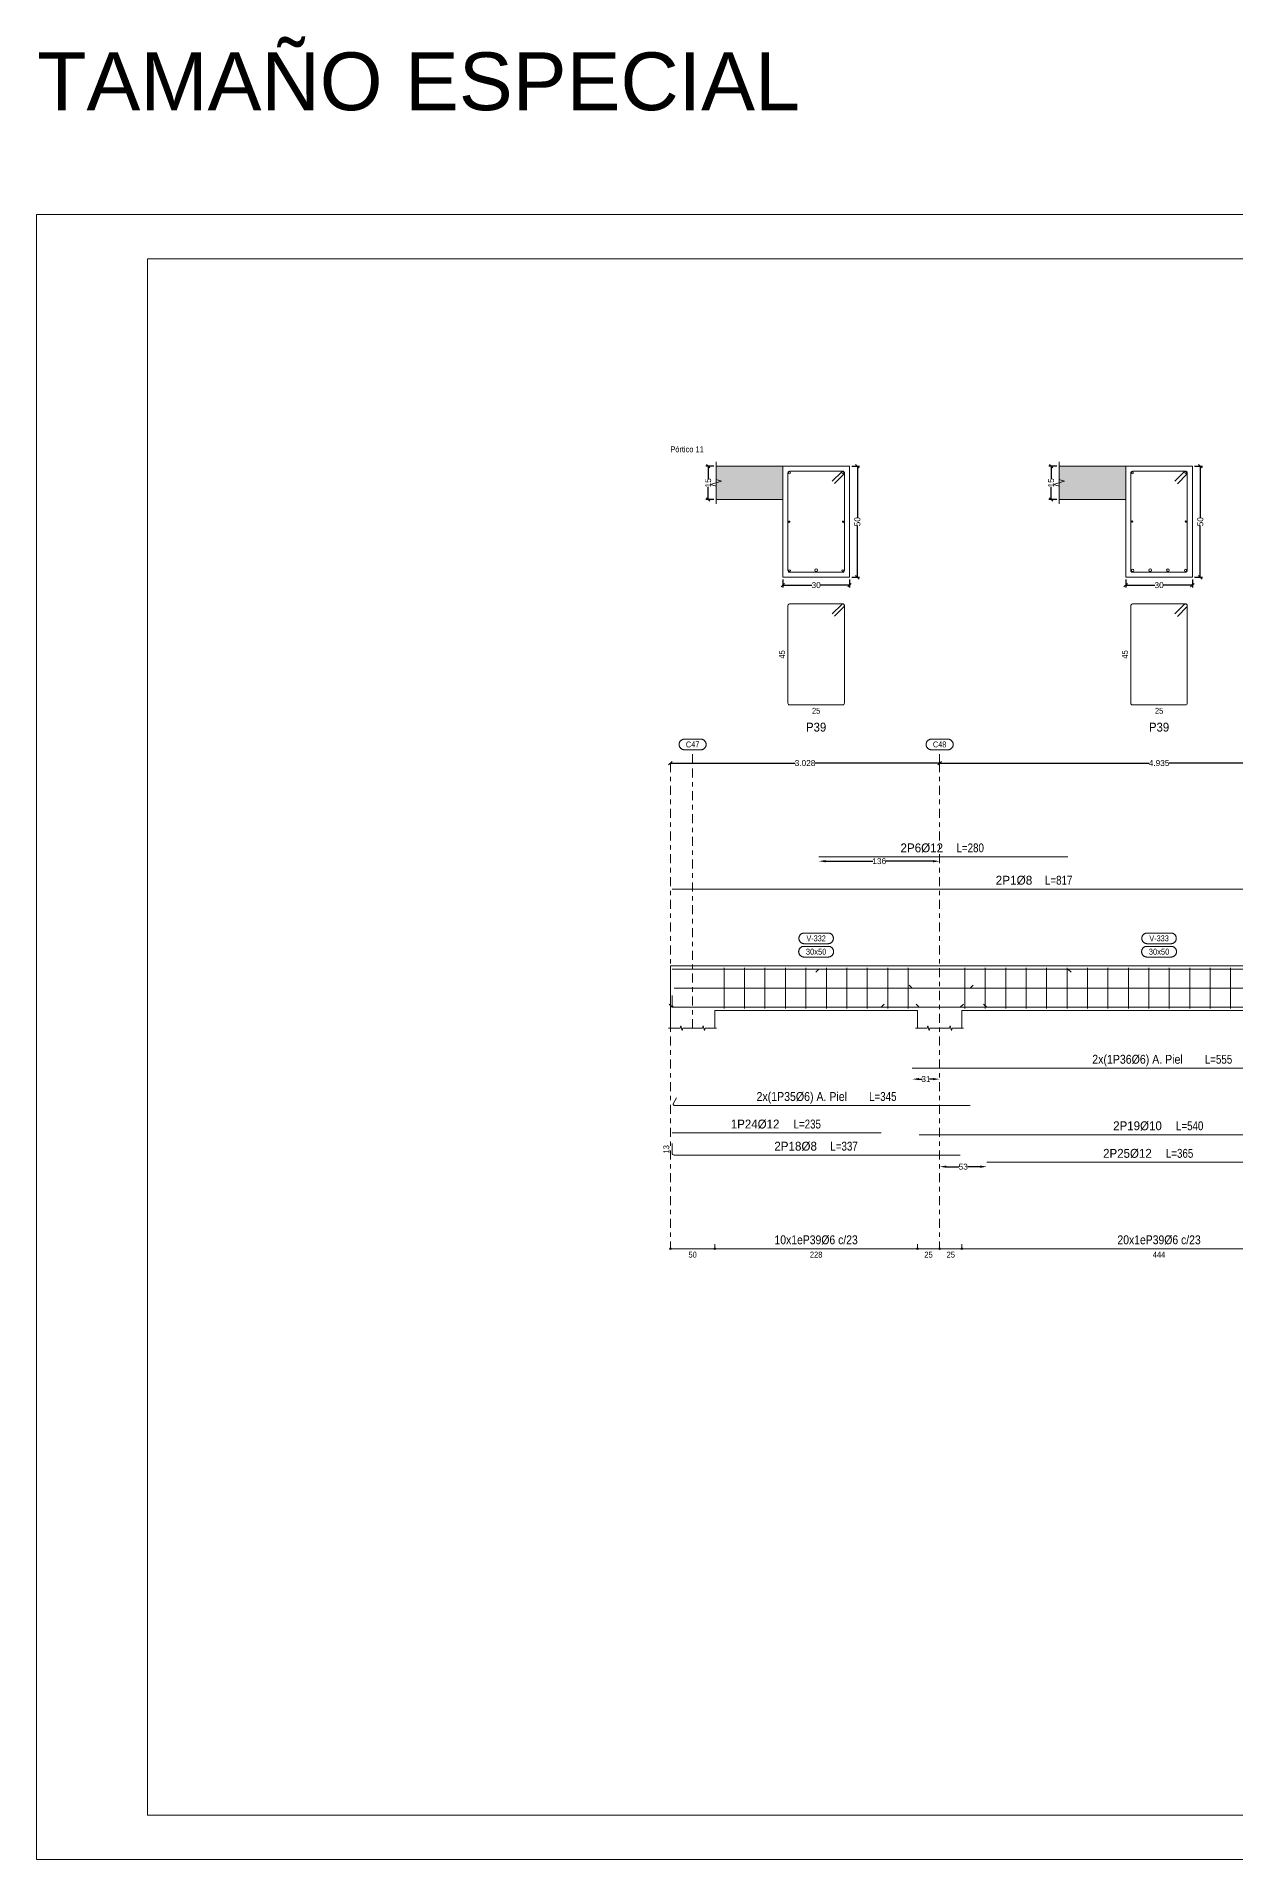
# Model space of a CAD drawing. Header units: millimetres. Extents: x 3 to 479, y -191 to 120.
# Drawn here: x 329.46 to 356.43, y 21.26 to 62.26 of the extents above; entities that cross this region are included whole.
import ezdxf
from ezdxf.enums import TextEntityAlignment as Align

# ---------------------------------------------------------------- set-up
doc = ezdxf.new("R2010")
doc.units = ezdxf.units.MM
doc.linetypes.add('CYPE_RAYAPUNTO', pattern=[0.4125, 0.2025, -0.105, 0, -0.105])
for name, color, linetype, lineweight in [('ALZ_ARM_LONG_ARM_TEXTOS', 3, 'Continuous', 9), ('ALZ_ARM_LONG_TXT_LONG', 3, 'Continuous', 9), ('ALZ_ARM_TRANS_TXT_EST', 3, 'Continuous', 9), ('ALZ_CONT_NUDOS', 122, 'Continuous', 9), ('ALZ_CONT_VIG_HORMIGON', 2, 'Continuous', 9), ('ALZ_COT_COT_ANCLAJES', 3, 'Continuous', 0), ('ALZ_COT_COT_ARM', 3, 'Continuous', 0), ('ALZ_COT_COT_EST', 3, 'Continuous', 0), ('ALZ_COT_COT_LIN_APOYOS', 2, 'CYPE_RAYAPUNTO', 0), ('ALZ_COT_LONGITUD_PROYECTADA', 122, 'Continuous', 0), ('ALZ_COT_TEXTOS_ESTRIBOS', 122, 'Continuous', 0), ('ALZ_REF_COT_LIN_AUX_COTA', 2, 'CYPE_RAYAPUNTO', 9), ('ALZ_REF_REF_NOMBRE', 3, 'Continuous', 9), ('ALZ_REF_REF_REFERENCIA', 3, 'Continuous', 9), ('ALZ_REF_REFERENCIA_PORTICO', 3, 'Continuous', 9), ('ALZ_REF_TEXTO_REF_NOMBRE', 3, 'Continuous', 9), ('ALZ_REF_TEXTO_REF_REFERENCIA', 3, 'Continuous', 9), ('ARM_LONGITUDINAL_Ø10', 103, 'Continuous', 9), ('ARM_LONGITUDINAL_Ø12', 171, 'Continuous', 9), ('ARM_LONGITUDINAL_Ø6', 151, 'Continuous', 9), ('ARM_LONGITUDINAL_Ø8', 32, 'Continuous', 9), ('ARM_TRANSVERSAL_Ø6', 151, 'Continuous', 9), ('CIM_REFEREN', 2, 'Continuous', 0), ('RECUAD_LIMITES', 2, 'Continuous', 0), ('RECUAD_MARCO', 1, 'Continuous', 20), ('SEC_CONT_FORJADOS_SECCION', 8, 'Continuous', 9), ('SEC_CONT_VIG_HORMIGON_SECCION', 2, 'Continuous', 9), ('SEC_COTAS_SEC_DIM_VIGA', 122, 'Continuous', 0), ('SEC_COTAS_TEXTOS_DESPIECE_ESTRIBADO', 122, 'Continuous', 0), ('SEC_REF_TXT_POSICIONES_ARM_ESTRIBOS', 1, 'Continuous', 9)]:
    doc.layers.add(name, color=color, linetype=linetype, lineweight=lineweight)
doc.styles.add('CYPETXT_0.2_romans', font='arial.ttf', dxfattribs={"height": 0.133333})
doc.styles.add('CYPETXT_romans', font='arial.ttf', dxfattribs={"height": 0.2})
doc.dimstyles.new('cype_arrow', dxfattribs={"dimtxt": 0.18, "dimasz": 0.15, "dimexe": 0.05, "dimexo": 0.05, "dimgap": 0, "dimtad": 0, "dimdec": 4, "dimzin": 0, "dimdsep": 46, "dimtxsty": 'CYPETXT_0.2_romans', "dimcen": 0.09, "dimadec": 0, "dimazin": 0, "dimtfac": 1, "dimtdec": 4, "dimtofl": 0, "dimtmove": 2, "dimatfit": 3, "dimfxl": 1, "dimtolj": 1, "dimtzin": 0, "dimarcsym": 0})
doc.dimstyles.new('cype_oblique', dxfattribs={"dimtxt": 0.18, "dimasz": 0.18, "dimexe": 0.05, "dimexo": 0.05, "dimgap": 0, "dimtad": 0, "dimdec": 4, "dimzin": 0, "dimdsep": 46, "dimtxsty": 'CYPETXT_0.2_romans', "dimblk": 'OBLIQUE', "dimtsz": 0.04, "dimcen": 0.09, "dimadec": 0, "dimazin": 0, "dimtfac": 1, "dimtdec": 4, "dimtofl": 0, "dimtmove": 2, "dimatfit": 3, "dimfxl": 1, "dimtolj": 1, "dimtzin": 0, "dimarcsym": 0})

# ---------------------------------------------------------------- blocks, each defined once
blk = doc.blocks.new('*D837')
at = {"layer": 'Defpoints', "color": 0, "transparency": 16777216}
for p in [(346.246, 50.096), (347.746, 50.096), (347.746, 49.919)]:
    blk.add_point(p, dxfattribs=at)
at = {"layer": 'SEC_COTAS_SEC_DIM_VIGA', "color": 0, "lineweight": -2, "transparency": 16777216}
for p, q in [((346.246, 50.046), (346.246, 49.869)), ((347.746, 50.046), (347.746, 49.869)), ((346.206, 49.879), (346.286, 49.959)), ((346.246, 49.919), (346.901, 49.919)), ((347.746, 49.919), (347.091, 49.919)), ((347.706, 49.879), (347.786, 49.959))]:
    blk.add_line(p, q, dxfattribs=at)
at = {"layer": 'SEC_COTAS_SEC_DIM_VIGA', "color": 0, "transparency": 16777216, "insert": (346.996, 49.919), "char_height": 0.1333, "attachment_point": 5, "style": 'CYPETXT_0.2_romans'}
blk.add_mtext('\\A1;30', dxfattribs=at)
blk = doc.blocks.new('_OBLIQUE')
at = {"color": 0, "linetype": 'ByBlock', "lineweight": -2}
blk.add_line((-0.5, -0.5), (0.5, 0.5), dxfattribs=at)
blk = doc.blocks.new('*D838')
at = {"layer": 'Defpoints', "color": 0, "transparency": 16777216}
for p in [(344.568, 52.596), (344.746, 52.596), (344.746, 51.846)]:
    blk.add_point(p, dxfattribs=at)
at = {"layer": 'SEC_COTAS_SEC_DIM_VIGA', "color": 0, "lineweight": -2, "transparency": 16777216}
for p, q in [((344.696, 52.596), (344.518, 52.596)), ((344.608, 52.556), (344.528, 52.636)), ((344.568, 52.596), (344.568, 52.311)), ((344.568, 51.846), (344.568, 52.131)), ((344.696, 51.846), (344.518, 51.846)), ((344.608, 51.806), (344.528, 51.886))]:
    blk.add_line(p, q, dxfattribs=at)
at = {"layer": 'SEC_COTAS_SEC_DIM_VIGA', "color": 0, "transparency": 16777216, "insert": (344.568, 52.221), "char_height": 0.1333, "attachment_point": 5, "rotation": 90, "style": 'CYPETXT_0.2_romans'}
blk.add_mtext('\\A1;15', dxfattribs=at)
blk = doc.blocks.new('*D839')
at = {"layer": 'Defpoints', "color": 0, "transparency": 16777216}
for p in [(347.746, 52.596), (347.923, 52.596), (347.746, 50.096)]:
    blk.add_point(p, dxfattribs=at)
at = {"layer": 'SEC_COTAS_SEC_DIM_VIGA', "color": 0, "lineweight": -2, "transparency": 16777216}
for p, q in [((347.796, 52.596), (347.973, 52.596)), ((347.963, 52.556), (347.883, 52.636)), ((347.923, 52.596), (347.923, 51.441)), ((347.923, 50.096), (347.923, 51.251)), ((347.796, 50.096), (347.973, 50.096)), ((347.963, 50.056), (347.883, 50.136))]:
    blk.add_line(p, q, dxfattribs=at)
at = {"layer": 'SEC_COTAS_SEC_DIM_VIGA', "color": 0, "transparency": 16777216, "insert": (347.923, 51.346), "char_height": 0.1333, "attachment_point": 5, "rotation": 90, "style": 'CYPETXT_0.2_romans'}
blk.add_mtext('\\A1;50', dxfattribs=at)
blk = doc.blocks.new('*D840')
at = {"layer": 'Defpoints', "color": 0, "transparency": 16777216}
for p in [(353.959, 50.096), (355.459, 50.096), (355.459, 49.919)]:
    blk.add_point(p, dxfattribs=at)
at = {"layer": 'SEC_COTAS_SEC_DIM_VIGA', "color": 0, "lineweight": -2, "transparency": 16777216}
for p, q in [((353.959, 50.046), (353.959, 49.869)), ((355.459, 50.046), (355.459, 49.869)), ((353.919, 49.879), (353.999, 49.959)), ((353.959, 49.919), (354.613, 49.919)), ((355.459, 49.919), (354.804, 49.919)), ((355.419, 49.879), (355.499, 49.959))]:
    blk.add_line(p, q, dxfattribs=at)
at = {"layer": 'SEC_COTAS_SEC_DIM_VIGA', "color": 0, "transparency": 16777216, "insert": (354.709, 49.919), "char_height": 0.1333, "attachment_point": 5, "style": 'CYPETXT_0.2_romans'}
blk.add_mtext('\\A1;30', dxfattribs=at)
blk = doc.blocks.new('*D841')
at = {"layer": 'Defpoints', "color": 0, "transparency": 16777216}
for p in [(352.281, 52.596), (352.459, 52.596), (352.459, 51.846)]:
    blk.add_point(p, dxfattribs=at)
at = {"layer": 'SEC_COTAS_SEC_DIM_VIGA', "color": 0, "lineweight": -2, "transparency": 16777216}
for p, q in [((352.409, 52.596), (352.231, 52.596)), ((352.321, 52.556), (352.241, 52.636)), ((352.281, 52.596), (352.281, 52.311)), ((352.281, 51.846), (352.281, 52.131)), ((352.409, 51.846), (352.231, 51.846)), ((352.321, 51.806), (352.241, 51.886))]:
    blk.add_line(p, q, dxfattribs=at)
at = {"layer": 'SEC_COTAS_SEC_DIM_VIGA', "color": 0, "transparency": 16777216, "insert": (352.281, 52.221), "char_height": 0.1333, "attachment_point": 5, "rotation": 90, "style": 'CYPETXT_0.2_romans'}
blk.add_mtext('\\A1;15', dxfattribs=at)
blk = doc.blocks.new('*D842')
at = {"layer": 'Defpoints', "color": 0, "transparency": 16777216}
for p in [(355.459, 52.596), (355.636, 52.596), (355.459, 50.096)]:
    blk.add_point(p, dxfattribs=at)
at = {"layer": 'SEC_COTAS_SEC_DIM_VIGA', "color": 0, "lineweight": -2, "transparency": 16777216}
for p, q in [((355.509, 52.596), (355.686, 52.596)), ((355.676, 52.556), (355.596, 52.636)), ((355.636, 52.596), (355.636, 51.441)), ((355.636, 50.096), (355.636, 51.251)), ((355.509, 50.096), (355.686, 50.096)), ((355.676, 50.056), (355.596, 50.136))]:
    blk.add_line(p, q, dxfattribs=at)
at = {"layer": 'SEC_COTAS_SEC_DIM_VIGA', "color": 0, "transparency": 16777216, "insert": (355.636, 51.346), "char_height": 0.1333, "attachment_point": 5, "rotation": 90, "style": 'CYPETXT_0.2_romans'}
blk.add_mtext('\\A1;50', dxfattribs=at)
blk = doc.blocks.new('*D870')
at = {"layer": 'ALZ_COT_LONGITUD_PROYECTADA', "color": 0, "lineweight": -2, "transparency": 16777216}
for p, q in [((343.678, 45.877), (343.758, 45.957)), ((349.734, 45.877), (349.814, 45.957)), ((343.718, 45.917), (346.521, 45.917)), ((349.774, 45.917), (346.971, 45.917))]:
    blk.add_line(p, q, dxfattribs=at)
at = {"layer": 'Defpoints', "color": 0, "transparency": 16777216}
for p in [(343.718, 45.917), (343.718, 45.917), (349.774, 45.917)]:
    blk.add_point(p, dxfattribs=at)
at = {"layer": 'ALZ_COT_LONGITUD_PROYECTADA', "color": 0, "transparency": 16777216, "insert": (346.746, 45.917), "char_height": 0.1333, "attachment_point": 5, "style": 'CYPETXT_0.2_romans'}
blk.add_mtext('\\A1;3.028', dxfattribs=at)
blk = doc.blocks.new('*D871')
at = {"layer": 'ALZ_COT_LONGITUD_PROYECTADA', "color": 0, "lineweight": -2, "transparency": 16777216}
for p, q in [((349.734, 45.877), (349.814, 45.957)), ((359.604, 45.877), (359.684, 45.957)), ((349.774, 45.917), (354.481, 45.917)), ((359.644, 45.917), (354.937, 45.917))]:
    blk.add_line(p, q, dxfattribs=at)
at = {"layer": 'Defpoints', "color": 0, "transparency": 16777216}
for p in [(349.774, 45.917), (349.774, 45.917), (359.644, 45.917)]:
    blk.add_point(p, dxfattribs=at)
at = {"layer": 'ALZ_COT_LONGITUD_PROYECTADA', "color": 0, "transparency": 16777216, "insert": (354.709, 45.917), "char_height": 0.1333, "attachment_point": 5, "style": 'CYPETXT_0.2_romans'}
blk.add_mtext('\\A1;4.935', dxfattribs=at)
blk = doc.blocks.new('*D881')
at = {"layer": 'ALZ_COT_COT_ARM', "color": 0, "lineweight": -2, "transparency": 16777216}
for p, q in [((349.309, 38.81), (349.384, 38.81)), ((349.624, 38.81), (349.549, 38.81))]:
    blk.add_line(p, q, dxfattribs=at)
at = {"layer": 'ALZ_COT_COT_ARM', "color": 0, "transparency": 16777216}
for points in [[(349.309, 38.835), (349.309, 38.785), (349.159, 38.81)], [(349.624, 38.835), (349.624, 38.785), (349.774, 38.81)]]:
    blk.add_solid(points, dxfattribs=at)
at = {"layer": 'Defpoints', "color": 0, "transparency": 16777216}
for p in [(349.159, 38.81), (349.774, 38.81), (349.774, 38.81)]:
    blk.add_point(p, dxfattribs=at)
at = {"layer": 'ALZ_COT_COT_ARM', "color": 0, "transparency": 16777216, "insert": (349.466, 38.81), "char_height": 0.1333, "attachment_point": 5, "style": 'CYPETXT_0.2_romans'}
blk.add_mtext('\\A1;31', dxfattribs=at)
blk = doc.blocks.new('*D890')
at = {"layer": 'ALZ_COT_COT_ARM', "color": 0, "lineweight": -2, "transparency": 16777216}
for p, q in [((347.207, 43.711), (348.274, 43.711)), ((349.624, 43.711), (348.556, 43.711))]:
    blk.add_line(p, q, dxfattribs=at)
at = {"layer": 'ALZ_COT_COT_ARM', "color": 0, "transparency": 16777216}
for points in [[(347.207, 43.736), (347.207, 43.686), (347.057, 43.711)], [(349.624, 43.736), (349.624, 43.686), (349.774, 43.711)]]:
    blk.add_solid(points, dxfattribs=at)
at = {"layer": 'Defpoints', "color": 0, "transparency": 16777216}
for p in [(347.057, 43.711), (349.774, 43.711), (349.774, 43.711)]:
    blk.add_point(p, dxfattribs=at)
at = {"layer": 'ALZ_COT_COT_ARM', "color": 0, "transparency": 16777216, "insert": (348.415, 43.711), "char_height": 0.1333, "attachment_point": 5, "style": 'CYPETXT_0.2_romans'}
blk.add_mtext('\\A1;136', dxfattribs=at)
blk = doc.blocks.new('*D906')
at = {"layer": 'ALZ_COT_COT_ARM', "color": 0, "lineweight": -2, "transparency": 16777216}
for p, q in [((349.924, 36.84), (350.207, 36.84)), ((350.682, 36.84), (350.398, 36.84))]:
    blk.add_line(p, q, dxfattribs=at)
at = {"layer": 'ALZ_COT_COT_ARM', "color": 0, "transparency": 16777216}
for points in [[(349.924, 36.865), (349.924, 36.815), (349.774, 36.84)], [(350.682, 36.865), (350.682, 36.815), (350.832, 36.84)]]:
    blk.add_solid(points, dxfattribs=at)
at = {"layer": 'Defpoints', "color": 0, "transparency": 16777216}
for p in [(349.774, 36.84), (350.832, 36.84), (350.832, 36.84)]:
    blk.add_point(p, dxfattribs=at)
at = {"layer": 'ALZ_COT_COT_ARM', "color": 0, "transparency": 16777216, "insert": (350.303, 36.84), "char_height": 0.1333, "attachment_point": 5, "style": 'CYPETXT_0.2_romans'}
blk.add_mtext('\\A1;53', dxfattribs=at)

msp = doc.modelspace()

# ---------------------------------------------------------------- hatches: boundary and pattern name
at = {"layer": 'SEC_CONT_FORJADOS_SECCION', "true_color": 0xdad7d3}
for points in [[(344.7458, 51.84591), (346.2458, 51.84591), (346.2458, 52.59591), (344.7458, 52.59591)], [(352.45867, 51.84591), (353.95867, 51.84591), (353.95867, 52.59591), (352.45867, 52.59591)]]:
    msp.add_hatch(color=254, dxfattribs=at).paths.add_polyline_path(points)

# ---------------------------------------------------------------- linework, layer by layer
at = {"layer": 'ALZ_CONT_NUDOS'}
for p, q in [((343.71793, 40.35576), (343.71793, 39.95576)), ((344.71793, 40.35576), (344.71793, 39.95576)), ((349.27367, 40.35576), (349.27367, 39.95576)), ((350.27367, 40.35576), (350.27367, 39.95576))]:
    msp.add_line(p, q, dxfattribs=at)
for points in [[(344.71793, 41.35576), (343.71793, 41.35576), (343.71793, 40.35576)], [(349.27367, 41.35576), (350.27367, 41.35576)], [(343.67793, 39.95576), (343.93793, 39.95576), (343.95293, 40.00576), (343.98293, 39.90576), (343.99793, 39.95576), (344.25793, 39.95576)], [(344.17793, 39.95576), (344.43793, 39.95576), (344.45293, 40.00576), (344.48293, 39.90576), (344.49793, 39.95576), (344.75793, 39.95576)], [(349.23367, 39.95576), (349.49367, 39.95576), (349.50867, 40.00576), (349.53867, 39.90576), (349.55367, 39.95576), (349.81367, 39.95576)], [(349.73367, 39.95576), (349.99367, 39.95576), (350.00867, 40.00576), (350.03867, 39.90576), (350.05367, 39.95576), (350.31367, 39.95576)]]:
    msp.add_lwpolyline(points, dxfattribs=at)
at = {"layer": 'ALZ_CONT_VIG_HORMIGON'}
for p, q in [((344.71793, 41.35576), (349.27367, 41.35576)), ((350.27367, 41.35576), (359.14367, 41.35576)), ((344.71793, 40.35576), (349.27367, 40.35576)), ((350.27367, 40.35576), (359.14367, 40.35576))]:
    msp.add_line(p, q, dxfattribs=at)
at = {"layer": 'ALZ_COT_COT_EST'}
for p, q in [((343.71793, 34.99563), (343.71793, 35.09563)), ((344.71793, 34.99563), (344.71793, 35.09563)), ((349.27367, 34.99563), (349.27367, 35.09563)), ((349.77367, 34.99563), (349.77367, 35.09563)), ((350.27367, 34.99563), (350.27367, 35.09563))]:
    msp.add_line(p, q, dxfattribs=at)
for points in [[(343.71793, 34.99563), (344.71793, 34.99563), (344.71793, 35.09563)], [(344.71793, 34.99563), (349.27367, 34.99563), (349.27367, 35.09563)], [(349.27367, 34.99563), (349.77367, 34.99563), (349.77367, 35.09563)], [(349.77367, 34.99563), (350.27367, 34.99563), (350.27367, 35.09563)], [(350.27367, 34.99563), (359.14367, 34.99563), (359.14367, 35.09563)]]:
    msp.add_lwpolyline(points, dxfattribs=at)
for centre in [(343.71793, 34.99563), (344.71793, 34.99563), (344.71793, 34.99563), (349.27367, 34.99563), (349.27367, 34.99563), (349.77367, 34.99563), (349.77367, 34.99563), (350.27367, 34.99563), (350.27367, 34.99563)]:
    msp.add_circle(centre, 0.02, dxfattribs=at)
at = {"layer": 'ALZ_COT_COT_LIN_APOYOS'}
for p, q in [((343.71793, 45.91658), (343.71793, 34.99563)), ((349.77367, 45.91658), (349.77367, 34.99563))]:
    msp.add_line(p, q, dxfattribs=at)
at = {"layer": 'ALZ_REF_COT_LIN_AUX_COTA'}
for p, q in [((344.21793, 45.91658), (344.21793, 46.21658)), ((349.77367, 45.91658), (349.77367, 46.21658)), ((344.21793, 39.95576), (344.21793, 45.91658))]:
    msp.add_line(p, q, dxfattribs=at)
at = {"layer": 'ALZ_REF_REF_NOMBRE'}
for points in [[(347.2638, 42.09576), (347.27182, 42.09549), (347.27979, 42.09469), (347.2877, 42.09336), (347.2955, 42.0915), (347.30316, 42.08912), (347.31065, 42.08624), (347.31792, 42.08286), (347.32495, 42.07901), (347.33171, 42.07469), (347.33817, 42.06994), (347.34429, 42.06476), (347.35006, 42.05918), (347.35544, 42.05324), (347.36041, 42.04694), (347.36495, 42.04033), (347.36903, 42.03343), (347.37265, 42.02627), (347.37578, 42.01889), (347.37841, 42.01131), (347.38053, 42.00358), (347.38213, 41.99572), (347.3832, 41.98777), (347.38373, 41.97977), (347.38373, 41.97175), (347.3832, 41.96375), (347.38213, 41.9558), (347.38053, 41.94794), (347.37841, 41.94021), (347.37578, 41.93263), (347.37265, 41.92525), (347.36903, 41.91809), (347.36495, 41.91119), (347.36041, 41.90458), (347.35544, 41.89828), (347.35006, 41.89234), (347.34429, 41.88676), (347.33817, 41.88158), (347.33171, 41.87683), (347.32495, 41.87251), (347.31792, 41.86866), (347.31065, 41.86528), (347.30316, 41.8624), (347.2955, 41.86002), (347.2877, 41.85816), (347.27979, 41.85683), (347.27182, 41.85603), (347.2638, 41.85576), (346.7278, 41.85576), (346.71979, 41.85603), (346.71181, 41.85683), (346.7039, 41.85816), (346.6961, 41.86002), (346.68844, 41.8624), (346.68095, 41.86528), (346.67368, 41.86866), (346.66665, 41.87251), (346.65989, 41.87683), (346.65343, 41.88158), (346.64731, 41.88676), (346.64154, 41.89234), (346.63616, 41.89828), (346.63119, 41.90458), (346.62665, 41.91119), (346.62257, 41.91809), (346.61895, 41.92525), (346.61582, 41.93263), (346.61319, 41.94021), (346.61107, 41.94794), (346.60947, 41.9558), (346.6084, 41.96375), (346.60787, 41.97175), (346.60787, 41.97977), (346.6084, 41.98777), (346.60947, 41.99572), (346.61107, 42.00358), (346.61319, 42.01131), (346.61582, 42.01889), (346.61895, 42.02627), (346.62257, 42.03343), (346.62665, 42.04033), (346.63119, 42.04694), (346.63616, 42.05324), (346.64154, 42.05918), (346.64731, 42.06476), (346.65343, 42.06994), (346.65989, 42.07469), (346.66665, 42.07901), (346.67368, 42.08286), (346.68095, 42.08624), (346.68844, 42.08912), (346.6961, 42.0915), (346.7039, 42.09336), (346.71181, 42.09469), (346.71979, 42.09549), (346.7278, 42.09576), (347.2638, 42.09576)], [(354.97667, 42.09576), (354.98469, 42.09549), (354.99267, 42.09469), (355.00058, 42.09336), (355.00838, 42.0915), (355.01604, 42.08912), (355.02352, 42.08624), (355.0308, 42.08286), (355.03783, 42.07901), (355.04459, 42.07469), (355.05104, 42.06994), (355.05717, 42.06476), (355.06293, 42.05918), (355.06831, 42.05324), (355.07328, 42.04694), (355.07782, 42.04033), (355.08191, 42.03343), (355.08553, 42.02627), (355.08866, 42.01889), (355.09129, 42.01131), (355.09341, 42.00358), (355.095, 41.99572), (355.09607, 41.98777), (355.09661, 41.97977), (355.09661, 41.97175), (355.09607, 41.96375), (355.095, 41.9558), (355.09341, 41.94794), (355.09129, 41.94021), (355.08866, 41.93263), (355.08553, 41.92525), (355.08191, 41.91809), (355.07782, 41.91119), (355.07328, 41.90458), (355.06831, 41.89828), (355.06293, 41.89234), (355.05717, 41.88676), (355.05104, 41.88158), (355.04459, 41.87683), (355.03783, 41.87251), (355.0308, 41.86866), (355.02352, 41.86528), (355.01604, 41.8624), (355.00838, 41.86002), (355.00058, 41.85816), (354.99267, 41.85683), (354.98469, 41.85603), (354.97667, 41.85576), (354.44067, 41.85576), (354.43266, 41.85603), (354.42468, 41.85683), (354.41677, 41.85816), (354.40897, 41.86002), (354.40131, 41.8624), (354.39383, 41.86528), (354.38655, 41.86866), (354.37952, 41.87251), (354.37276, 41.87683), (354.3663, 41.88158), (354.36018, 41.88676), (354.35442, 41.89234), (354.34904, 41.89828), (354.34407, 41.90458), (354.33953, 41.91119), (354.33544, 41.91809), (354.33182, 41.92525), (354.32869, 41.93263), (354.32606, 41.94021), (354.32394, 41.94794), (354.32235, 41.9558), (354.32128, 41.96375), (354.32074, 41.97175), (354.32074, 41.97977), (354.32128, 41.98777), (354.32235, 41.99572), (354.32394, 42.00358), (354.32606, 42.01131), (354.32869, 42.01889), (354.33182, 42.02627), (354.33544, 42.03343), (354.33953, 42.04033), (354.34407, 42.04694), (354.34904, 42.05324), (354.35442, 42.05918), (354.36018, 42.06476), (354.3663, 42.06994), (354.37276, 42.07469), (354.37952, 42.07901), (354.38655, 42.08286), (354.39383, 42.08624), (354.40131, 42.08912), (354.40897, 42.0915), (354.41677, 42.09336), (354.42468, 42.09469), (354.43266, 42.09549), (354.44067, 42.09576), (354.97667, 42.09576)], [(347.2688, 41.79576), (347.27682, 41.79549), (347.28479, 41.79469), (347.2927, 41.79336), (347.3005, 41.7915), (347.30816, 41.78912), (347.31565, 41.78624), (347.32292, 41.78286), (347.32995, 41.77901), (347.33671, 41.77469), (347.34317, 41.76994), (347.34929, 41.76476), (347.35506, 41.75918), (347.36044, 41.75324), (347.36541, 41.74694), (347.36995, 41.74033), (347.37403, 41.73343), (347.37765, 41.72627), (347.38078, 41.71889), (347.38341, 41.71131), (347.38553, 41.70358), (347.38713, 41.69572), (347.3882, 41.68777), (347.38873, 41.67977), (347.38873, 41.67175), (347.3882, 41.66375), (347.38713, 41.6558), (347.38553, 41.64794), (347.38341, 41.64021), (347.38078, 41.63263), (347.37765, 41.62525), (347.37403, 41.61809), (347.36995, 41.61119), (347.36541, 41.60458), (347.36044, 41.59828), (347.35506, 41.59234), (347.34929, 41.58676), (347.34317, 41.58158), (347.33671, 41.57683), (347.32995, 41.57251), (347.32292, 41.56866), (347.31565, 41.56528), (347.30816, 41.5624), (347.3005, 41.56002), (347.2927, 41.55816), (347.28479, 41.55683), (347.27682, 41.55603), (347.2688, 41.55576), (346.7228, 41.55576), (346.71479, 41.55603), (346.70681, 41.55683), (346.6989, 41.55816), (346.6911, 41.56002), (346.68344, 41.5624), (346.67595, 41.56528), (346.66868, 41.56866), (346.66165, 41.57251), (346.65489, 41.57683), (346.64843, 41.58158), (346.64231, 41.58676), (346.63654, 41.59234), (346.63116, 41.59828), (346.62619, 41.60458), (346.62165, 41.61119), (346.61757, 41.61809), (346.61395, 41.62525), (346.61082, 41.63263), (346.60819, 41.64021), (346.60607, 41.64794), (346.60447, 41.6558), (346.6034, 41.66375), (346.60287, 41.67175), (346.60287, 41.67977), (346.6034, 41.68777), (346.60447, 41.69572), (346.60607, 41.70358), (346.60819, 41.71131), (346.61082, 41.71889), (346.61395, 41.72627), (346.61757, 41.73343), (346.62165, 41.74033), (346.62619, 41.74694), (346.63116, 41.75324), (346.63654, 41.75918), (346.64231, 41.76476), (346.64843, 41.76994), (346.65489, 41.77469), (346.66165, 41.77901), (346.66868, 41.78286), (346.67595, 41.78624), (346.68344, 41.78912), (346.6911, 41.7915), (346.6989, 41.79336), (346.70681, 41.79469), (346.71479, 41.79549), (346.7228, 41.79576), (347.2688, 41.79576)], [(354.98167, 41.79576), (354.98969, 41.79549), (354.99767, 41.79469), (355.00558, 41.79336), (355.01338, 41.7915), (355.02104, 41.78912), (355.02852, 41.78624), (355.0358, 41.78286), (355.04283, 41.77901), (355.04959, 41.77469), (355.05604, 41.76994), (355.06217, 41.76476), (355.06793, 41.75918), (355.07331, 41.75324), (355.07828, 41.74694), (355.08282, 41.74033), (355.08691, 41.73343), (355.09053, 41.72627), (355.09366, 41.71889), (355.09629, 41.71131), (355.09841, 41.70358), (355.1, 41.69572), (355.10107, 41.68777), (355.10161, 41.67977), (355.10161, 41.67175), (355.10107, 41.66375), (355.1, 41.6558), (355.09841, 41.64794), (355.09629, 41.64021), (355.09366, 41.63263), (355.09053, 41.62525), (355.08691, 41.61809), (355.08282, 41.61119), (355.07828, 41.60458), (355.07331, 41.59828), (355.06793, 41.59234), (355.06217, 41.58676), (355.05604, 41.58158), (355.04959, 41.57683), (355.04283, 41.57251), (355.0358, 41.56866), (355.02852, 41.56528), (355.02104, 41.5624), (355.01338, 41.56002), (355.00558, 41.55816), (354.99767, 41.55683), (354.98969, 41.55603), (354.98167, 41.55576), (354.43567, 41.55576), (354.42766, 41.55603), (354.41968, 41.55683), (354.41177, 41.55816), (354.40397, 41.56002), (354.39631, 41.5624), (354.38883, 41.56528), (354.38155, 41.56866), (354.37452, 41.57251), (354.36776, 41.57683), (354.3613, 41.58158), (354.35518, 41.58676), (354.34942, 41.59234), (354.34404, 41.59828), (354.33907, 41.60458), (354.33453, 41.61119), (354.33044, 41.61809), (354.32682, 41.62525), (354.32369, 41.63263), (354.32106, 41.64021), (354.31894, 41.64794), (354.31735, 41.6558), (354.31628, 41.66375), (354.31574, 41.67175), (354.31574, 41.67977), (354.31628, 41.68777), (354.31735, 41.69572), (354.31894, 41.70358), (354.32106, 41.71131), (354.32369, 41.71889), (354.32682, 41.72627), (354.33044, 41.73343), (354.33453, 41.74033), (354.33907, 41.74694), (354.34404, 41.75324), (354.34942, 41.75918), (354.35518, 41.76476), (354.3613, 41.76994), (354.36776, 41.77469), (354.37452, 41.77901), (354.38155, 41.78286), (354.38883, 41.78624), (354.39631, 41.78912), (354.40397, 41.7915), (354.41177, 41.79336), (354.41968, 41.79469), (354.42766, 41.79549), (354.43567, 41.79576), (354.98167, 41.79576)]]:
    msp.add_lwpolyline(points, close=True, dxfattribs=at)
at = {"layer": 'ALZ_REF_REF_REFERENCIA'}
for points in [[(344.40193, 46.45658), (344.40994, 46.45631), (344.41792, 46.4555), (344.42583, 46.45417), (344.43363, 46.45231), (344.44129, 46.44994), (344.44877, 46.44705), (344.45605, 46.44368), (344.46308, 46.43982), (344.46984, 46.43551), (344.4763, 46.43075), (344.48242, 46.42557), (344.48818, 46.42), (344.49356, 46.41405), (344.49853, 46.40776), (344.50307, 46.40115), (344.50716, 46.39425), (344.51078, 46.38709), (344.51391, 46.3797), (344.51654, 46.37213), (344.51866, 46.36439), (344.52025, 46.35653), (344.52132, 46.34859), (344.52186, 46.34059), (344.52186, 46.33257), (344.52132, 46.32456), (344.52025, 46.31662), (344.51866, 46.30876), (344.51654, 46.30102), (344.51391, 46.29345), (344.51078, 46.28606), (344.50716, 46.27891), (344.50307, 46.27201), (344.49853, 46.26539), (344.49356, 46.2591), (344.48818, 46.25315), (344.48242, 46.24758), (344.4763, 46.2424), (344.46984, 46.23764), (344.46308, 46.23333), (344.45605, 46.22947), (344.44877, 46.2261), (344.44129, 46.22322), (344.43363, 46.22084), (344.42583, 46.21898), (344.41792, 46.21765), (344.40994, 46.21684), (344.40193, 46.21658), (344.03393, 46.21658), (344.02591, 46.21684), (344.01793, 46.21765), (344.01002, 46.21898), (344.00222, 46.22084), (343.99456, 46.22322), (343.98708, 46.2261), (343.9798, 46.22947), (343.97277, 46.23333), (343.96601, 46.23764), (343.95956, 46.2424), (343.95343, 46.24758), (343.94767, 46.25315), (343.94229, 46.2591), (343.93732, 46.26539), (343.93278, 46.27201), (343.92869, 46.27891), (343.92508, 46.28606), (343.92194, 46.29345), (343.91931, 46.30102), (343.91719, 46.30876), (343.9156, 46.31662), (343.91453, 46.32456), (343.91399, 46.33257), (343.91399, 46.34059), (343.91453, 46.34859), (343.9156, 46.35653), (343.91719, 46.36439), (343.91931, 46.37213), (343.92194, 46.3797), (343.92508, 46.38709), (343.92869, 46.39425), (343.93278, 46.40115), (343.93732, 46.40776), (343.94229, 46.41405), (343.94767, 46.42), (343.95343, 46.42557), (343.95956, 46.43075), (343.96601, 46.43551), (343.97277, 46.43982), (343.9798, 46.44368), (343.98708, 46.44705), (343.99456, 46.44994), (344.00222, 46.45231), (344.01002, 46.45417), (344.01793, 46.4555), (344.02591, 46.45631), (344.03393, 46.45658), (344.40193, 46.45658)], [(349.95767, 46.45658), (349.96569, 46.45631), (349.97367, 46.4555), (349.98158, 46.45417), (349.98938, 46.45231), (349.99704, 46.44994), (350.00452, 46.44705), (350.0118, 46.44368), (350.01883, 46.43982), (350.02559, 46.43551), (350.03204, 46.43075), (350.03817, 46.42557), (350.04393, 46.42), (350.04931, 46.41405), (350.05428, 46.40776), (350.05882, 46.40115), (350.06291, 46.39425), (350.06653, 46.38709), (350.06966, 46.3797), (350.07229, 46.37213), (350.07441, 46.36439), (350.076, 46.35653), (350.07707, 46.34859), (350.07761, 46.34059), (350.07761, 46.33257), (350.07707, 46.32456), (350.076, 46.31662), (350.07441, 46.30876), (350.07229, 46.30102), (350.06966, 46.29345), (350.06653, 46.28606), (350.06291, 46.27891), (350.05882, 46.27201), (350.05428, 46.26539), (350.04931, 46.2591), (350.04393, 46.25315), (350.03817, 46.24758), (350.03204, 46.2424), (350.02559, 46.23764), (350.01883, 46.23333), (350.0118, 46.22947), (350.00452, 46.2261), (349.99704, 46.22322), (349.98938, 46.22084), (349.98158, 46.21898), (349.97367, 46.21765), (349.96569, 46.21684), (349.95767, 46.21658), (349.58967, 46.21658), (349.58166, 46.21684), (349.57368, 46.21765), (349.56577, 46.21898), (349.55797, 46.22084), (349.55031, 46.22322), (349.54283, 46.2261), (349.53555, 46.22947), (349.52852, 46.23333), (349.52176, 46.23764), (349.5153, 46.2424), (349.50918, 46.24758), (349.50342, 46.25315), (349.49804, 46.2591), (349.49307, 46.26539), (349.48853, 46.27201), (349.48444, 46.27891), (349.48082, 46.28606), (349.47769, 46.29345), (349.47506, 46.30102), (349.47294, 46.30876), (349.47135, 46.31662), (349.47028, 46.32456), (349.46974, 46.33257), (349.46974, 46.34059), (349.47028, 46.34859), (349.47135, 46.35653), (349.47294, 46.36439), (349.47506, 46.37213), (349.47769, 46.3797), (349.48082, 46.38709), (349.48444, 46.39425), (349.48853, 46.40115), (349.49307, 46.40776), (349.49804, 46.41405), (349.50342, 46.42), (349.50918, 46.42557), (349.5153, 46.43075), (349.52176, 46.43551), (349.52852, 46.43982), (349.53555, 46.44368), (349.54283, 46.44705), (349.55031, 46.44994), (349.55797, 46.45231), (349.56577, 46.45417), (349.57368, 46.4555), (349.58166, 46.45631), (349.58967, 46.45658), (349.95767, 46.45658)]]:
    msp.add_lwpolyline(points, close=True, dxfattribs=at)
at = {"layer": 'ARM_LONGITUDINAL_Ø10'}
msp.add_line((349.31367, 40.42776), (349.24296, 40.49847), dxfattribs=at)
for points in [[(349.31367, 40.42776), (360.10367, 40.42776)], [(349.31367, 37.55984), (360.10367, 37.55984)]]:
    msp.add_lwpolyline(points, dxfattribs=at)
for centre in [(354.11367, 50.25091), (355.30367, 50.25091)]:
    msp.add_circle(centre, 0.025, dxfattribs=at)
at = {"layer": 'ARM_LONGITUDINAL_Ø12'}
for p, q in [((347.05719, 41.28376), (346.98647, 41.21305)), ((352.65719, 41.28376), (352.7279, 41.21305)), ((343.75793, 40.42776), (343.68722, 40.49847)), ((348.45793, 40.42776), (348.52864, 40.49847)), ((350.83219, 40.42776), (350.76147, 40.49847))]:
    msp.add_line(p, q, dxfattribs=at)
for points in [[(347.05719, 43.81066), (352.65719, 43.81066)], [(347.05719, 41.28376), (352.65719, 41.28376)], [(343.75793, 40.42776), (348.45793, 40.42776)], [(350.83219, 40.42776), (358.13219, 40.42776)], [(343.75793, 37.59916), (348.45793, 37.59916)], [(350.83219, 36.93984), (358.13219, 36.93984)]]:
    msp.add_lwpolyline(points, dxfattribs=at)
for centre in [(346.9958, 50.25591), (354.50867, 50.25591), (354.90867, 50.25591)]:
    msp.add_circle(centre, 0.03, dxfattribs=at)
at = {"layer": 'ARM_LONGITUDINAL_Ø6'}
for p, q in [((349.15867, 40.85576), (349.08796, 40.92647)), ((350.45793, 40.85576), (350.52864, 40.92647))]:
    msp.add_line(p, q, dxfattribs=at)
for points in [[(343.7995, 40.85576), (350.45793, 40.85576)], [(349.15867, 40.85576), (360.25867, 40.85576)], [(349.15867, 39.05576), (360.25867, 39.05576)], [(343.85793, 38.39237), (343.77871, 38.25516), (343.78122, 38.24095), (343.78844, 38.22844), (343.7995, 38.21916), (350.45793, 38.21916)]]:
    msp.add_lwpolyline(points, dxfattribs=at)
for centre in [(346.3908, 51.34591), (347.6008, 51.34591), (354.10367, 51.34841), (355.31367, 51.34841)]:
    msp.add_circle(centre, 0.015, dxfattribs=at)
at = {"layer": 'ARM_LONGITUDINAL_Ø8'}
msp.add_line((350.23367, 40.42776), (350.30717, 40.49558), dxfattribs=at)
for points in [[(343.75793, 43.08348), (360.10367, 43.08348)], [(343.75793, 41.28376), (360.10367, 41.28376)], [(343.75793, 40.68776), (343.75793, 40.47576), (343.76158, 40.45739), (343.77198, 40.44182), (343.78756, 40.43141), (343.80593, 40.42776), (350.23367, 40.42776)], [(343.75793, 37.36142), (343.75793, 37.14942), (343.76158, 37.13106), (343.77198, 37.11548), (343.78756, 37.10508), (343.80593, 37.10142), (350.23367, 37.10142)]]:
    msp.add_lwpolyline(points, dxfattribs=at)
for centre in [(346.3958, 52.44591), (347.5958, 52.44591), (354.10867, 52.44591), (355.30867, 52.44591), (346.3958, 50.24591), (347.5958, 50.24591)]:
    msp.add_circle(centre, 0.02, dxfattribs=at)
at = {"layer": 'ARM_TRANSVERSAL_Ø6'}
for p, q in [((344.9258, 41.31576), (344.9258, 40.39576)), ((345.3858, 41.31576), (345.3858, 40.39576)), ((345.8458, 41.31576), (345.8458, 40.39576)), ((346.3058, 41.31576), (346.3058, 40.39576)), ((346.7658, 41.31576), (346.7658, 40.39576)), ((347.2258, 41.31576), (347.2258, 40.39576)), ((347.6858, 41.31576), (347.6858, 40.39576)), ((348.1458, 41.31576), (348.1458, 40.39576)), ((348.6058, 41.31576), (348.6058, 40.39576)), ((349.0658, 41.31576), (349.0658, 40.39576)), ((350.33867, 41.31576), (350.33867, 40.39576)), ((350.79867, 41.31576), (350.79867, 40.39576)), ((351.25867, 41.31576), (351.25867, 40.39576)), ((351.71867, 41.31576), (351.71867, 40.39576)), ((352.17867, 41.31576), (352.17867, 40.39576)), ((352.63867, 41.31576), (352.63867, 40.39576)), ((353.09867, 41.31576), (353.09867, 40.39576)), ((353.55867, 41.31576), (353.55867, 40.39576)), ((354.01867, 41.31576), (354.01867, 40.39576)), ((354.47867, 41.31576), (354.47867, 40.39576)), ((354.93867, 41.31576), (354.93867, 40.39576)), ((355.39867, 41.31576), (355.39867, 40.39576)), ((355.85867, 41.31576), (355.85867, 40.39576)), ((356.31867, 41.31576), (356.31867, 40.39576))]:
    msp.add_line(p, q, dxfattribs=at)
for points in [[(347.40842, 52.20903), (347.62412, 52.42534), (347.62699, 52.43002), (347.62909, 52.43509), (347.63037, 52.44043), (347.6308, 52.44591), (347.63013, 52.45274), (347.62814, 52.4593), (347.6249, 52.46535), (347.62055, 52.47066), (347.61525, 52.47501), (347.60919, 52.47824), (347.60263, 52.48024), (347.5958, 52.48091), (346.3958, 52.48091), (346.38241, 52.47824), (346.37105, 52.47066), (346.36346, 52.4593), (346.3608, 52.44591), (346.3608, 50.24591), (346.36346, 50.23251), (346.37105, 50.22116), (346.38241, 50.21357), (346.3958, 50.21091), (347.5958, 50.21091), (347.60919, 50.21357), (347.62055, 50.22116), (347.62814, 50.23251), (347.6308, 50.24591), (347.6308, 52.44591), (347.63013, 52.45274), (347.62814, 52.4593), (347.6249, 52.46535), (347.62055, 52.47066), (347.61525, 52.47501), (347.60919, 52.47824), (347.60263, 52.48024), (347.5958, 52.48091), (347.58897, 52.48024), (347.58241, 52.47824), (347.57636, 52.47501), (347.57105, 52.47066), (347.35892, 52.25853)], [(355.11983, 52.20049), (355.33604, 52.4174), (355.33931, 52.42275), (355.34172, 52.42855), (355.34318, 52.43465), (355.34367, 52.44091), (355.34291, 52.44871), (355.34063, 52.45622), (355.33693, 52.46313), (355.33196, 52.46919), (355.3259, 52.47417), (355.31898, 52.47786), (355.31148, 52.48014), (355.30367, 52.48091), (354.11367, 52.48091), (354.09837, 52.47786), (354.08539, 52.46919), (354.07672, 52.45622), (354.07367, 52.44091), (354.07367, 50.25091), (354.07672, 50.2356), (354.08539, 50.22262), (354.09837, 50.21395), (354.11367, 50.21091), (355.30367, 50.21091), (355.31898, 50.21395), (355.33196, 50.22262), (355.34063, 50.2356), (355.34367, 50.25091), (355.34367, 52.44091), (355.34291, 52.44871), (355.34063, 52.45622), (355.33693, 52.46313), (355.33196, 52.46919), (355.3259, 52.47417), (355.31898, 52.47786), (355.31148, 52.48014), (355.30367, 52.48091), (355.29587, 52.48014), (355.28837, 52.47786), (355.28145, 52.47417), (355.27539, 52.46919), (355.06326, 52.25706)], [(347.40842, 49.22469), (347.62412, 49.441), (347.62699, 49.44569), (347.62909, 49.45076), (347.63037, 49.4561), (347.6308, 49.46158), (347.63013, 49.4684), (347.62814, 49.47497), (347.6249, 49.48102), (347.62055, 49.48632), (347.61525, 49.49068), (347.60919, 49.49391), (347.60263, 49.4959), (347.5958, 49.49658), (346.3958, 49.49658), (346.38241, 49.49391), (346.37105, 49.48632), (346.36346, 49.47497), (346.3608, 49.46158), (346.3608, 47.26158), (346.36346, 47.24818), (346.37105, 47.23683), (346.38241, 47.22924), (346.3958, 47.22658), (347.5958, 47.22658), (347.60919, 47.22924), (347.62055, 47.23683), (347.62814, 47.24818), (347.6308, 47.26158), (347.6308, 49.46158), (347.63013, 49.4684), (347.62814, 49.47497), (347.6249, 49.48102), (347.62055, 49.48632), (347.61525, 49.49068), (347.60919, 49.49391), (347.60263, 49.4959), (347.5958, 49.49658), (347.58897, 49.4959), (347.58241, 49.49391), (347.57636, 49.49068), (347.57105, 49.48632), (347.35892, 49.27419)], [(355.11983, 49.21616), (355.33604, 49.43306), (355.33931, 49.43842), (355.34172, 49.44421), (355.34318, 49.45032), (355.34367, 49.45658), (355.34291, 49.46438), (355.34063, 49.47188), (355.33693, 49.4788), (355.33196, 49.48486), (355.3259, 49.48983), (355.31898, 49.49353), (355.31148, 49.49581), (355.30367, 49.49658), (354.11367, 49.49658), (354.09837, 49.49353), (354.08539, 49.48486), (354.07672, 49.47188), (354.07367, 49.45658), (354.07367, 47.26658), (354.07672, 47.25127), (354.08539, 47.23829), (354.09837, 47.22962), (354.11367, 47.22658), (355.30367, 47.22658), (355.31898, 47.22962), (355.33196, 47.23829), (355.34063, 47.25127), (355.34367, 47.26658), (355.34367, 49.45658), (355.34291, 49.46438), (355.34063, 49.47188), (355.33693, 49.4788), (355.33196, 49.48486), (355.3259, 49.48983), (355.31898, 49.49353), (355.31148, 49.49581), (355.30367, 49.49658), (355.29587, 49.49581), (355.28837, 49.49353), (355.28145, 49.48983), (355.27539, 49.48486), (355.06326, 49.27273)]]:
    msp.add_lwpolyline(points, dxfattribs=at)
at = {"layer": 'RECUAD_LIMITES'}
msp.add_lwpolyline([(329.46093, 21.25684), (478.96093, 21.25684), (478.96093, 58.25684), (329.46093, 58.25684), (329.46093, 21.25684)], close=True, dxfattribs=at)
at = {"layer": 'RECUAD_MARCO'}
msp.add_lwpolyline([(331.96093, 22.25684), (477.96093, 22.25684), (477.96093, 57.25684), (331.96093, 57.25684), (331.96093, 22.25684)], close=True, dxfattribs=at)
at = {"layer": 'SEC_CONT_FORJADOS_SECCION'}
for points in [[(344.7458, 51.74591), (344.7458, 52.14591), (344.6208, 52.18341), (344.8708, 52.25841), (344.7458, 52.29591), (344.7458, 52.69591)], [(344.7458, 51.84591), (346.2458, 51.84591), (346.2458, 52.59591), (344.7458, 52.59591)], [(352.45867, 51.74591), (352.45867, 52.14591), (352.33367, 52.18341), (352.58367, 52.25841), (352.45867, 52.29591), (352.45867, 52.69591)], [(352.45867, 51.84591), (353.95867, 51.84591), (353.95867, 52.59591), (352.45867, 52.59591)]]:
    msp.add_lwpolyline(points, dxfattribs=at)
at = {"layer": 'SEC_CONT_FORJADOS_SECCION', "color": 254, "true_color": 0xdad7d3}
for points in [[(344.7458, 51.84591), (346.2458, 51.84591), (346.2458, 52.59591), (344.7458, 52.59591)], [(352.45867, 51.84591), (353.95867, 51.84591), (353.95867, 52.59591), (352.45867, 52.59591)]]:
    msp.add_lwpolyline(points, close=True, dxfattribs=at)
at = {"layer": 'SEC_CONT_VIG_HORMIGON_SECCION'}
for points in [[(347.7458, 52.59591), (346.2458, 52.59591), (346.2458, 50.09591), (347.7458, 50.09591), (347.7458, 52.59591)], [(355.45867, 52.59591), (353.95867, 52.59591), (353.95867, 50.09591), (355.45867, 50.09591), (355.45867, 52.59591)]]:
    msp.add_lwpolyline(points, close=True, dxfattribs=at)

# ---------------------------------------------------------------- texts
at = {"layer": 'ALZ_ARM_LONG_ARM_TEXTOS', "style": 'CYPETXT_romans'}
for s, width, p in [('2P6%%c12', 0.935124, (349.37219, 43.91066)), ('2P1%%c8', 0.947337, (351.4458, 43.18348)), ('2x(1P36%%c6) A. Piel', 0.851134, (354.22367, 39.15576)), ('2x(1P35%%c6) A. Piel', 0.851134, (346.67293, 38.31916)), ('1P24%%c12', 0.92633, (345.62293, 37.69916)), ('2P19%%c10', 0.92633, (354.22367, 37.65984)), ('2P18%%c8', 0.935124, (346.5348, 37.20142)), ('2P25%%c12', 0.92633, (353.99719, 37.03984))]:
    msp.add_text(s, height=0.2, dxfattribs=dict(at, width=width)).set_placement(p, align=Align.CENTER)
at = {"layer": 'ALZ_ARM_LONG_TXT_LONG', "style": 'CYPETXT_romans', "width": 0.785606}
for s, p in [(' L=280', (350.43069, 43.91066)), (' L=817', (352.4203, 43.18348)), (' L=555', (356.01567, 39.15576)), (' L=345', (348.46493, 38.31916)), (' L=235', (346.76543, 37.69916)), (' L=540', (355.36617, 37.65984)), (' L=337', (347.5933, 37.20142)), (' L=365', (355.13969, 37.03984))]:
    msp.add_text(s, height=0.2, dxfattribs=at).set_placement(p, align=Align.CENTER)
at = {"layer": 'ALZ_ARM_TRANS_TXT_EST', "style": 'CYPETXT_romans', "width": 0.837616}
for s, p in [('10x1eP39%%c6 c/23', (346.9958, 35.09563)), ('20x1eP39%%c6 c/23', (354.70867, 35.09563))]:
    msp.add_text(s, height=0.2, dxfattribs=at).set_placement(p, align=Align.CENTER)
at = {"layer": 'ALZ_COT_COT_ANCLAJES', "style": 'CYPETXT_romans', "width": 0.872274}
msp.add_text('13', height=0.133333, rotation=90, dxfattribs=at).set_placement((343.69126, 37.23142), align=Align.CENTER)
at = {"layer": 'ALZ_COT_TEXTOS_ESTRIBOS', "style": 'CYPETXT_romans', "width": 0.872274}
for s, p in [('50', (344.21793, 34.92896)), ('228', (346.9958, 34.92896)), ('25', (349.52367, 34.92896)), ('25', (350.02367, 34.92896)), ('444', (354.70867, 34.92896))]:
    msp.add_text(s, height=0.133333, dxfattribs=at).set_placement(p, align=Align.TOP_CENTER)
at = {"layer": 'ALZ_REF_REFERENCIA_PORTICO', "style": 'CYPETXT_romans', "width": 0.820327}
msp.add_text('Pórtico 11', height=0.133333, dxfattribs=at).set_placement((343.71793, 52.97591), align=Align.MIDDLE_LEFT)
at = {"layer": 'ALZ_REF_TEXTO_REF_NOMBRE', "style": 'CYPETXT_romans'}
for s, width, p in [('V-332', 0.803518, (346.9958, 41.97576)), ('V-333', 0.803518, (354.70867, 41.97576)), ('30x50', 0.876123, (346.9958, 41.67576)), ('30x50', 0.876123, (354.70867, 41.67576))]:
    msp.add_text(s, height=0.133333, dxfattribs=dict(at, width=width)).set_placement(p, align=Align.MIDDLE_CENTER)
at = {"layer": 'ALZ_REF_TEXTO_REF_REFERENCIA', "style": 'CYPETXT_romans', "width": 0.8832}
for s, p in [('C47', (344.21793, 46.33658)), ('C48', (349.77367, 46.33658))]:
    msp.add_text(s, height=0.133333, dxfattribs=at).set_placement(p, align=Align.MIDDLE_CENTER)
at = {"layer": 'CIM_REFEREN', "insert": (329.47667, 61.90157), "char_height": 1.3, "attachment_point": 1, "style": 'CYPETXT_romans'}
msp.add_mtext_dynamic_manual_height_columns('TAMAÑO ESPECIAL', width=20.4097016, gutter_width=12.5, heights=[0], dxfattribs=at)
at = {"layer": 'SEC_COTAS_TEXTOS_DESPIECE_ESTRIBADO', "style": 'CYPETXT_romans', "width": 0.872274}
for p in [(346.29413, 48.36158), (354.00701, 48.36158)]:
    msp.add_text('45', height=0.133333, rotation=90, dxfattribs=at).set_placement(p, align=Align.CENTER)
for p in [(346.9958, 47.15991), (354.70867, 47.15991)]:
    msp.add_text('25', height=0.133333, dxfattribs=at).set_placement(p, align=Align.TOP_CENTER)
at = {"layer": 'SEC_REF_TXT_POSICIONES_ARM_ESTRIBOS', "style": 'CYPETXT_romans', "width": 0.91451}
for p in [(346.9958, 46.72658), (354.70867, 46.72658)]:
    msp.add_text('P39', height=0.2, dxfattribs=at).set_placement(p, align=Align.MIDDLE_CENTER)

# ---------------------------------------------------------------- dimensions: what is measured, and where the dimension line sits
at = {"layer": 'ALZ_COT_COT_ARM'}
for p1, p2, text, picture, middle in [((347.05719, 43.71066), (349.77367, 43.71066), '136', '*D890', (348.41543, 43.71066)), ((349.15867, 38.80976), (349.77367, 38.80976), '31', '*D881', (349.46617, 38.80976)), ((349.77367, 36.83984), (350.83219, 36.83984), '53', '*D906', (350.30293, 36.83984))]:
    dim = msp.add_aligned_dim(p1=p1, p2=p2, distance=0, text=text, dimstyle='cype_arrow', override={"dimexe": 0, "dimexo": 0}, dxfattribs=at)
    dim.commit()
    dim.dimension.update_dxf_attribs({"geometry": picture, "text_midpoint": middle})
at = {"layer": 'ALZ_COT_LONGITUD_PROYECTADA'}
for p1, p2, text, picture, middle in [((349.77367, 45.91658), (343.71793, 45.91658), '3.028', '*D870', (346.7458, 45.91658)), ((359.64367, 45.91658), (349.77367, 45.91658), '4.935', '*D871', (354.70867, 45.91658))]:
    dim = msp.add_aligned_dim(p1=p1, p2=p2, distance=0, text=text, dimstyle='cype_oblique', override={"dimexe": 0, "dimexo": 0}, dxfattribs=at)
    dim.commit()
    dim.dimension.update_dxf_attribs({"geometry": picture, "text_midpoint": middle})
at = {"layer": 'SEC_COTAS_SEC_DIM_VIGA'}
for p1, p2, distance, text, picture, middle in [((344.7458, 51.84591), (344.7458, 52.59591), 0.17733, '15', '*D838', (344.56847, 52.22091)), ((347.7458, 50.09591), (347.7458, 52.59591), -0.17733, '50', '*D839', (347.92313, 51.34591)), ((352.45867, 51.84591), (352.45867, 52.59591), 0.17733, '15', '*D841', (352.28134, 52.22091)), ((355.45867, 50.09591), (355.45867, 52.59591), -0.17733, '50', '*D842', (355.63601, 51.34591)), ((346.2458, 50.09591), (347.7458, 50.09591), -0.17733, '30', '*D837', (346.9958, 49.91858)), ((353.95867, 50.09591), (355.45867, 50.09591), -0.17733, '30', '*D840', (354.70867, 49.91858))]:
    dim = msp.add_aligned_dim(p1=p1, p2=p2, distance=distance, text=text, dimstyle='cype_oblique', dxfattribs=at)
    dim.commit()
    dim.dimension.update_dxf_attribs({"geometry": picture, "text_midpoint": middle})

doc.saveas('drawing.dxf')
